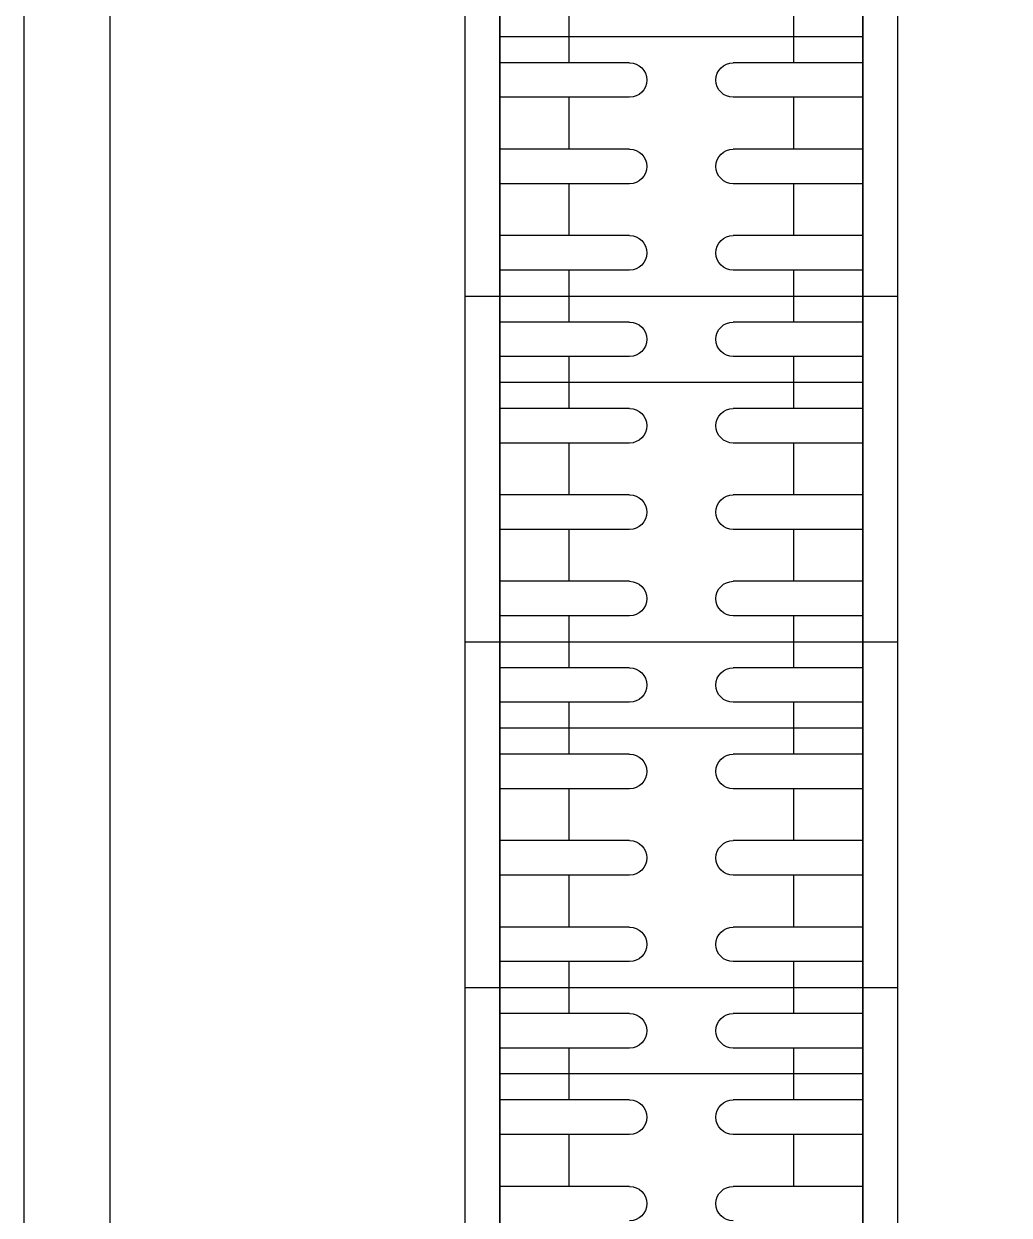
# Model space of a CAD drawing. Header units: inches. Extents: x 21 to 38546, y 13 to 15001.
# Drawn here: x 5766.76 to 5795.26, y 1146.2 to 1180.65 of the extents above; entities that cross this region are included whole.
import ezdxf

# ---------------------------------------------------------------- set-up
doc = ezdxf.new("R2010")
doc.units = ezdxf.units.IN
doc.header["$MEASUREMENT"] = 0
doc.layers.add('RAST-IST-RADYATÖR-DİNAMİK BLOK', color=83, linetype='Continuous')
doc.layers.add('Z_MİM_-KM-WALL', color=8, linetype='Continuous', lineweight=25)
doc.layers.add('Z_MİM_-KM-WALL-PLASTER', color=8, linetype='Continuous', lineweight=25)

# ---------------------------------------------------------------- blocks, each defined once
blk = doc.blocks.new('IS_RADYATOR-PLAN-110')
at = {"layer": 'RAST-IST-RADYATÖR-DİNAMİK BLOK', "color": 7}
for p, q in [((104.25, 11.5), (104.25, 7.75)), ((105.75, 11.5), (105.75, 7.75)), ((106.75, 11.5), (106.75, 7.75)), ((104.25, 9.5), (105, 9.5)), ((105, 9.5), (105.75, 9.5)), ((106.75, 9.5), (107.5, 9.5)), ((104.25, 4.75), (104.25, 1)), ((105.75, 4.75), (105.75, 1)), ((106.75, 4.75), (106.75, 1)), ((104.25, 3), (105, 3)), ((105, 3), (105.75, 3)), ((106.75, 3), (107.5, 3))]:
    blk.add_line(p, q, dxfattribs=at)
at = {"layer": 'RAST-IST-RADYATÖR-DİNAMİK BLOK'}
for points in [[(0, 0), (110, 0), (110, 12.5), (0, 12.5)], [(2.5, 11.5), (107.5, 11.5), (107.5, 1), (2.5, 1)]]:
    blk.add_lwpolyline(points, dxfattribs=at)
at = {"layer": 'RAST-IST-RADYATÖR-DİNAMİK BLOK', "color": 7}
for centre, start, end in [((103.75, 7.75), 180, 0), ((106.25, 7.75), 180, 0), ((103.75, 4.75), 0, 180), ((106.25, 4.75), 0, 180)]:
    blk.add_arc(centre, 0.5, start, end, dxfattribs=at)
blk = doc.blocks.new('IS_RADYATOR-PLAN-120')
at = {"layer": 'RAST-IST-RADYATÖR-DİNAMİK BLOK', "color": 7}
for p, q in [((104.25, 11.5), (104.25, 7.75)), ((105.75, 11.5), (105.75, 7.75)), ((106.75, 11.5), (106.75, 7.75)), ((108.25, 11.5), (108.25, 7.75)), ((109.25, 11.5), (109.25, 7.75)), ((110.75, 11.5), (110.75, 7.75)), ((111.75, 11.5), (111.75, 7.75)), ((113.25, 11.5), (113.25, 7.75)), ((114.25, 11.5), (114.25, 7.75)), ((115.75, 11.5), (115.75, 7.75)), ((116.75, 11.5), (116.75, 7.75)), ((104.25, 9.5), (105, 9.5)), ((105, 9.5), (105.75, 9.5)), ((106.75, 9.5), (107.5, 9.5)), ((107.5, 9.5), (108.25, 9.5)), ((109.25, 9.5), (110, 9.5)), ((110, 9.5), (110.75, 9.5)), ((111.75, 9.5), (112.5, 9.5)), ((112.5, 9.5), (113.25, 9.5)), ((114.25, 9.5), (115, 9.5)), ((115, 9.5), (115.75, 9.5)), ((116.75, 9.5), (117.5, 9.5)), ((104.25, 4.75), (104.25, 1)), ((105.75, 4.75), (105.75, 1)), ((106.75, 4.75), (106.75, 1)), ((108.25, 4.75), (108.25, 1)), ((109.25, 4.75), (109.25, 1)), ((110.75, 4.75), (110.75, 1)), ((111.75, 4.75), (111.75, 1)), ((113.25, 4.75), (113.25, 1)), ((114.25, 4.75), (114.25, 1)), ((115.75, 4.75), (115.75, 1)), ((116.75, 4.75), (116.75, 1)), ((104.25, 3), (105, 3)), ((105, 3), (105.75, 3)), ((106.75, 3), (107.5, 3)), ((107.5, 3), (108.25, 3)), ((109.25, 3), (110, 3)), ((110, 3), (110.75, 3)), ((111.75, 3), (112.5, 3)), ((112.5, 3), (113.25, 3)), ((114.25, 3), (115, 3)), ((115, 3), (115.75, 3)), ((116.75, 3), (117.5, 3))]:
    blk.add_line(p, q, dxfattribs=at)
at = {"layer": 'RAST-IST-RADYATÖR-DİNAMİK BLOK'}
for points in [[(0, 0), (120, 0), (120, 12.5), (0, 12.5)], [(2.5, 11.5), (117.5, 11.5), (117.5, 1), (2.5, 1)]]:
    blk.add_lwpolyline(points, dxfattribs=at)
at = {"layer": 'RAST-IST-RADYATÖR-DİNAMİK BLOK', "color": 7}
for centre, start, end in [((103.75, 7.75), 180, 0), ((106.25, 7.75), 180, 0), ((108.75, 7.75), 180, 0), ((111.25, 7.75), 180, 0), ((113.75, 7.75), 180, 0), ((116.25, 7.75), 180, 0), ((103.75, 4.75), 0, 180), ((106.25, 4.75), 0, 180), ((108.75, 4.75), 0, 180), ((111.25, 4.75), 0, 180), ((113.75, 4.75), 0, 180), ((116.25, 4.75), 0, 180)]:
    blk.add_arc(centre, 0.5, start, end, dxfattribs=at)
blk = doc.blocks.new('IS_RADYATOR-PLAN-130')
at = {"layer": 'RAST-IST-RADYATÖR-DİNAMİK BLOK', "color": 7}
for p, q in [((104.25, 11.5), (104.25, 7.75)), ((105.75, 11.5), (105.75, 7.75)), ((106.75, 11.5), (106.75, 7.75)), ((108.25, 11.5), (108.25, 7.75)), ((109.25, 11.5), (109.25, 7.75)), ((110.75, 11.5), (110.75, 7.75)), ((111.75, 11.5), (111.75, 7.75)), ((113.25, 11.5), (113.25, 7.75)), ((114.25, 11.5), (114.25, 7.75)), ((115.75, 11.5), (115.75, 7.75)), ((116.75, 11.5), (116.75, 7.75)), ((118.25, 11.5), (118.25, 7.75)), ((119.25, 11.5), (119.25, 7.75)), ((120.75, 11.5), (120.75, 7.75)), ((121.75, 11.5), (121.75, 7.75)), ((123.25, 11.5), (123.25, 7.75)), ((124.25, 11.5), (124.25, 7.75)), ((125.75, 11.5), (125.75, 7.75)), ((126.75, 11.5), (126.75, 7.75)), ((104.25, 9.5), (105, 9.5)), ((105, 9.5), (105.75, 9.5)), ((106.75, 9.5), (107.5, 9.5)), ((107.5, 9.5), (108.25, 9.5)), ((109.25, 9.5), (110, 9.5)), ((110, 9.5), (110.75, 9.5)), ((111.75, 9.5), (112.5, 9.5)), ((112.5, 9.5), (113.25, 9.5)), ((114.25, 9.5), (115, 9.5)), ((115, 9.5), (115.75, 9.5)), ((116.75, 9.5), (117.5, 9.5)), ((117.5, 9.5), (118.25, 9.5)), ((119.25, 9.5), (120, 9.5)), ((120, 9.5), (120.75, 9.5)), ((121.75, 9.5), (122.5, 9.5)), ((122.5, 9.5), (123.25, 9.5)), ((124.25, 9.5), (125, 9.5)), ((125, 9.5), (125.75, 9.5)), ((126.75, 9.5), (127.5, 9.5)), ((104.25, 4.75), (104.25, 1)), ((105.75, 4.75), (105.75, 1)), ((106.75, 4.75), (106.75, 1)), ((108.25, 4.75), (108.25, 1)), ((109.25, 4.75), (109.25, 1)), ((110.75, 4.75), (110.75, 1)), ((111.75, 4.75), (111.75, 1)), ((113.25, 4.75), (113.25, 1)), ((114.25, 4.75), (114.25, 1)), ((115.75, 4.75), (115.75, 1)), ((116.75, 4.75), (116.75, 1)), ((118.25, 4.75), (118.25, 1)), ((119.25, 4.75), (119.25, 1)), ((120.75, 4.75), (120.75, 1)), ((121.75, 4.75), (121.75, 1)), ((123.25, 4.75), (123.25, 1)), ((124.25, 4.75), (124.25, 1)), ((125.75, 4.75), (125.75, 1)), ((126.75, 4.75), (126.75, 1)), ((104.25, 3), (105, 3)), ((105, 3), (105.75, 3)), ((106.75, 3), (107.5, 3)), ((107.5, 3), (108.25, 3)), ((109.25, 3), (110, 3)), ((110, 3), (110.75, 3)), ((111.75, 3), (112.5, 3)), ((112.5, 3), (113.25, 3)), ((114.25, 3), (115, 3)), ((115, 3), (115.75, 3)), ((116.75, 3), (117.5, 3)), ((117.5, 3), (118.25, 3)), ((119.25, 3), (120, 3)), ((120, 3), (120.75, 3)), ((121.75, 3), (122.5, 3)), ((122.5, 3), (123.25, 3)), ((124.25, 3), (125, 3)), ((125, 3), (125.75, 3)), ((126.75, 3), (127.5, 3))]:
    blk.add_line(p, q, dxfattribs=at)
at = {"layer": 'RAST-IST-RADYATÖR-DİNAMİK BLOK'}
for points in [[(0, 0), (130, 0), (130, 12.5), (0, 12.5)], [(2.5, 11.5), (127.5, 11.5), (127.5, 1), (2.5, 1)]]:
    blk.add_lwpolyline(points, dxfattribs=at)
at = {"layer": 'RAST-IST-RADYATÖR-DİNAMİK BLOK', "color": 7}
for centre, start, end in [((103.75, 7.75), 180, 0), ((106.25, 7.75), 180, 0), ((108.75, 7.75), 180, 0), ((111.25, 7.75), 180, 0), ((113.75, 7.75), 180, 0), ((116.25, 7.75), 180, 0), ((118.75, 7.75), 180, 0), ((121.25, 7.75), 180, 0), ((123.75, 7.75), 180, 0), ((126.25, 7.75), 180, 0), ((103.75, 4.75), 0, 180), ((106.25, 4.75), 0, 180), ((108.75, 4.75), 0, 180), ((111.25, 4.75), 0, 180), ((113.75, 4.75), 0, 180), ((116.25, 4.75), 0, 180), ((118.75, 4.75), 0, 180), ((121.25, 4.75), 0, 180), ((123.75, 4.75), 0, 180), ((126.25, 4.75), 0, 180)]:
    blk.add_arc(centre, 0.5, start, end, dxfattribs=at)
blk = doc.blocks.new('IS_RADYATOR-PLAN-140')
at = {"layer": 'RAST-IST-RADYATÖR-DİNAMİK BLOK', "color": 7}
for p, q in [((104.25, 11.5), (104.25, 7.75)), ((105.75, 11.5), (105.75, 7.75)), ((106.75, 11.5), (106.75, 7.75)), ((108.25, 11.5), (108.25, 7.75)), ((109.25, 11.5), (109.25, 7.75)), ((110.75, 11.5), (110.75, 7.75)), ((111.75, 11.5), (111.75, 7.75)), ((113.25, 11.5), (113.25, 7.75)), ((114.25, 11.5), (114.25, 7.75)), ((115.75, 11.5), (115.75, 7.75)), ((116.75, 11.5), (116.75, 7.75)), ((118.25, 11.5), (118.25, 7.75)), ((119.25, 11.5), (119.25, 7.75)), ((120.75, 11.5), (120.75, 7.75)), ((121.75, 11.5), (121.75, 7.75)), ((123.25, 11.5), (123.25, 7.75)), ((124.25, 11.5), (124.25, 7.75)), ((125.75, 11.5), (125.75, 7.75)), ((126.75, 11.5), (126.75, 7.75)), ((128.25, 11.5), (128.25, 7.75)), ((129.25, 11.5), (129.25, 7.75)), ((130.75, 11.5), (130.75, 7.75)), ((131.75, 11.5), (131.75, 7.75)), ((133.25, 11.5), (133.25, 7.75)), ((134.25, 11.5), (134.25, 7.75)), ((135.75, 11.5), (135.75, 7.75)), ((136.75, 11.5), (136.75, 7.75)), ((104.25, 9.5), (105, 9.5)), ((105, 9.5), (105.75, 9.5)), ((106.75, 9.5), (107.5, 9.5)), ((107.5, 9.5), (108.25, 9.5)), ((109.25, 9.5), (110, 9.5)), ((110, 9.5), (110.75, 9.5)), ((111.75, 9.5), (112.5, 9.5)), ((112.5, 9.5), (113.25, 9.5)), ((114.25, 9.5), (115, 9.5)), ((115, 9.5), (115.75, 9.5)), ((116.75, 9.5), (117.5, 9.5)), ((117.5, 9.5), (118.25, 9.5)), ((119.25, 9.5), (120, 9.5)), ((120, 9.5), (120.75, 9.5)), ((121.75, 9.5), (122.5, 9.5)), ((122.5, 9.5), (123.25, 9.5)), ((124.25, 9.5), (125, 9.5)), ((125, 9.5), (125.75, 9.5)), ((126.75, 9.5), (127.5, 9.5)), ((127.5, 9.5), (128.25, 9.5)), ((129.25, 9.5), (130, 9.5)), ((130, 9.5), (130.75, 9.5)), ((131.75, 9.5), (132.5, 9.5)), ((132.5, 9.5), (133.25, 9.5)), ((134.25, 9.5), (135, 9.5)), ((135, 9.5), (135.75, 9.5)), ((136.75, 9.5), (137.5, 9.5)), ((104.25, 4.75), (104.25, 1)), ((105.75, 4.75), (105.75, 1)), ((106.75, 4.75), (106.75, 1)), ((108.25, 4.75), (108.25, 1)), ((109.25, 4.75), (109.25, 1)), ((110.75, 4.75), (110.75, 1)), ((111.75, 4.75), (111.75, 1)), ((113.25, 4.75), (113.25, 1)), ((114.25, 4.75), (114.25, 1)), ((115.75, 4.75), (115.75, 1)), ((116.75, 4.75), (116.75, 1)), ((118.25, 4.75), (118.25, 1)), ((119.25, 4.75), (119.25, 1)), ((120.75, 4.75), (120.75, 1)), ((121.75, 4.75), (121.75, 1)), ((123.25, 4.75), (123.25, 1)), ((124.25, 4.75), (124.25, 1)), ((125.75, 4.75), (125.75, 1)), ((126.75, 4.75), (126.75, 1)), ((128.25, 4.75), (128.25, 1)), ((129.25, 4.75), (129.25, 1)), ((130.75, 4.75), (130.75, 1)), ((131.75, 4.75), (131.75, 1)), ((133.25, 4.75), (133.25, 1)), ((134.25, 4.75), (134.25, 1)), ((135.75, 4.75), (135.75, 1)), ((136.75, 4.75), (136.75, 1)), ((104.25, 3), (105, 3)), ((105, 3), (105.75, 3)), ((106.75, 3), (107.5, 3)), ((107.5, 3), (108.25, 3)), ((109.25, 3), (110, 3)), ((110, 3), (110.75, 3)), ((111.75, 3), (112.5, 3)), ((112.5, 3), (113.25, 3)), ((114.25, 3), (115, 3)), ((115, 3), (115.75, 3)), ((116.75, 3), (117.5, 3)), ((117.5, 3), (118.25, 3)), ((119.25, 3), (120, 3)), ((120, 3), (120.75, 3)), ((121.75, 3), (122.5, 3)), ((122.5, 3), (123.25, 3)), ((124.25, 3), (125, 3)), ((125, 3), (125.75, 3)), ((126.75, 3), (127.5, 3)), ((127.5, 3), (128.25, 3)), ((129.25, 3), (130, 3)), ((130, 3), (130.75, 3)), ((131.75, 3), (132.5, 3)), ((132.5, 3), (133.25, 3)), ((134.25, 3), (135, 3)), ((135, 3), (135.75, 3)), ((136.75, 3), (137.5, 3))]:
    blk.add_line(p, q, dxfattribs=at)
at = {"layer": 'RAST-IST-RADYATÖR-DİNAMİK BLOK'}
for points in [[(0, 0), (140, 0), (140, 12.5), (0, 12.5)], [(2.5, 11.5), (137.5, 11.5), (137.5, 1), (2.5, 1)]]:
    blk.add_lwpolyline(points, dxfattribs=at)
at = {"layer": 'RAST-IST-RADYATÖR-DİNAMİK BLOK', "color": 7}
for centre, start, end in [((103.75, 7.75), 180, 0), ((106.25, 7.75), 180, 0), ((108.75, 7.75), 180, 0), ((111.25, 7.75), 180, 0), ((113.75, 7.75), 180, 0), ((116.25, 7.75), 180, 0), ((118.75, 7.75), 180, 0), ((121.25, 7.75), 180, 0), ((123.75, 7.75), 180, 0), ((126.25, 7.75), 180, 0), ((128.75, 7.75), 180, 0), ((131.25, 7.75), 180, 0), ((133.75, 7.75), 180, 0), ((136.25, 7.75), 180, 0), ((103.75, 4.75), 0, 180), ((106.25, 4.75), 0, 180), ((108.75, 4.75), 0, 180), ((111.25, 4.75), 0, 180), ((113.75, 4.75), 0, 180), ((116.25, 4.75), 0, 180), ((118.75, 4.75), 0, 180), ((121.25, 4.75), 0, 180), ((123.75, 4.75), 0, 180), ((126.25, 4.75), 0, 180), ((128.75, 4.75), 0, 180), ((131.25, 4.75), 0, 180), ((133.75, 4.75), 0, 180), ((136.25, 4.75), 0, 180)]:
    blk.add_arc(centre, 0.5, start, end, dxfattribs=at)
blk = doc.blocks.new('IS_RADYATOR-PLAN-150')
at = {"layer": 'RAST-IST-RADYATÖR-DİNAMİK BLOK', "color": 7}
for p, q in [((104.25, 11.5), (104.25, 7.75)), ((105.75, 11.5), (105.75, 7.75)), ((106.75, 11.5), (106.75, 7.75)), ((108.25, 11.5), (108.25, 7.75)), ((109.25, 11.5), (109.25, 7.75)), ((110.75, 11.5), (110.75, 7.75)), ((111.75, 11.5), (111.75, 7.75)), ((113.25, 11.5), (113.25, 7.75)), ((114.25, 11.5), (114.25, 7.75)), ((115.75, 11.5), (115.75, 7.75)), ((116.75, 11.5), (116.75, 7.75)), ((118.25, 11.5), (118.25, 7.75)), ((119.25, 11.5), (119.25, 7.75)), ((120.75, 11.5), (120.75, 7.75)), ((121.75, 11.5), (121.75, 7.75)), ((123.25, 11.5), (123.25, 7.75)), ((124.25, 11.5), (124.25, 7.75)), ((125.75, 11.5), (125.75, 7.75)), ((126.75, 11.5), (126.75, 7.75)), ((128.25, 11.5), (128.25, 7.75)), ((129.25, 11.5), (129.25, 7.75)), ((130.75, 11.5), (130.75, 7.75)), ((131.75, 11.5), (131.75, 7.75)), ((133.25, 11.5), (133.25, 7.75)), ((134.25, 11.5), (134.25, 7.75)), ((135.75, 11.5), (135.75, 7.75)), ((136.75, 11.5), (136.75, 7.75)), ((104.25, 9.5), (105, 9.5)), ((105, 9.5), (105.75, 9.5)), ((106.75, 9.5), (107.5, 9.5)), ((107.5, 9.5), (108.25, 9.5)), ((109.25, 9.5), (110, 9.5)), ((110, 9.5), (110.75, 9.5)), ((111.75, 9.5), (112.5, 9.5)), ((112.5, 9.5), (113.25, 9.5)), ((114.25, 9.5), (115, 9.5)), ((115, 9.5), (115.75, 9.5)), ((116.75, 9.5), (117.5, 9.5)), ((117.5, 9.5), (118.25, 9.5)), ((119.25, 9.5), (120, 9.5)), ((120, 9.5), (120.75, 9.5)), ((121.75, 9.5), (122.5, 9.5)), ((122.5, 9.5), (123.25, 9.5)), ((124.25, 9.5), (125, 9.5)), ((125, 9.5), (125.75, 9.5)), ((126.75, 9.5), (127.5, 9.5)), ((127.5, 9.5), (128.25, 9.5)), ((129.25, 9.5), (130, 9.5)), ((130, 9.5), (130.75, 9.5)), ((131.75, 9.5), (132.5, 9.5)), ((132.5, 9.5), (133.25, 9.5)), ((134.25, 9.5), (135, 9.5)), ((135, 9.5), (135.75, 9.5)), ((136.75, 9.5), (137.5, 9.5)), ((137.5, 9.5), (138.25, 9.5)), ((104.25, 4.75), (104.25, 1)), ((105.75, 4.75), (105.75, 1)), ((106.75, 4.75), (106.75, 1)), ((108.25, 4.75), (108.25, 1)), ((109.25, 4.75), (109.25, 1)), ((110.75, 4.75), (110.75, 1)), ((111.75, 4.75), (111.75, 1)), ((113.25, 4.75), (113.25, 1)), ((114.25, 4.75), (114.25, 1)), ((115.75, 4.75), (115.75, 1)), ((116.75, 4.75), (116.75, 1)), ((118.25, 4.75), (118.25, 1)), ((119.25, 4.75), (119.25, 1)), ((120.75, 4.75), (120.75, 1)), ((121.75, 4.75), (121.75, 1)), ((123.25, 4.75), (123.25, 1)), ((124.25, 4.75), (124.25, 1)), ((125.75, 4.75), (125.75, 1)), ((126.75, 4.75), (126.75, 1)), ((128.25, 4.75), (128.25, 1)), ((129.25, 4.75), (129.25, 1)), ((130.75, 4.75), (130.75, 1)), ((131.75, 4.75), (131.75, 1)), ((133.25, 4.75), (133.25, 1)), ((134.25, 4.75), (134.25, 1)), ((135.75, 4.75), (135.75, 1)), ((136.75, 4.75), (136.75, 1)), ((104.25, 3), (105, 3)), ((105, 3), (105.75, 3)), ((106.75, 3), (107.5, 3)), ((107.5, 3), (108.25, 3)), ((109.25, 3), (110, 3)), ((110, 3), (110.75, 3)), ((111.75, 3), (112.5, 3)), ((112.5, 3), (113.25, 3)), ((114.25, 3), (115, 3)), ((115, 3), (115.75, 3)), ((116.75, 3), (117.5, 3)), ((117.5, 3), (118.25, 3)), ((119.25, 3), (120, 3)), ((120, 3), (120.75, 3)), ((121.75, 3), (122.5, 3)), ((122.5, 3), (123.25, 3)), ((124.25, 3), (125, 3)), ((125, 3), (125.75, 3)), ((126.75, 3), (127.5, 3)), ((127.5, 3), (128.25, 3)), ((129.25, 3), (130, 3)), ((130, 3), (130.75, 3)), ((131.75, 3), (132.5, 3)), ((132.5, 3), (133.25, 3)), ((134.25, 3), (135, 3)), ((135, 3), (135.75, 3)), ((136.75, 3), (137.5, 3)), ((137.5, 3), (138.25, 3))]:
    blk.add_line(p, q, dxfattribs=at)
at = {"layer": 'RAST-IST-RADYATÖR-DİNAMİK BLOK'}
for points in [[(-5, 0), (145, 0), (145, 12.5), (-5, 12.5)], [(-2.5, 11.5), (142.5, 11.5), (142.5, 1), (-2.5, 1)]]:
    blk.add_lwpolyline(points, dxfattribs=at)
at = {"layer": 'RAST-IST-RADYATÖR-DİNAMİK BLOK', "color": 7}
for centre, start, end in [((103.75, 7.75), 180, 0), ((106.25, 7.75), 180, 0), ((108.75, 7.75), 180, 0), ((111.25, 7.75), 180, 0), ((113.75, 7.75), 180, 0), ((116.25, 7.75), 180, 0), ((118.75, 7.75), 180, 0), ((121.25, 7.75), 180, 0), ((123.75, 7.75), 180, 0), ((126.25, 7.75), 180, 0), ((128.75, 7.75), 180, 0), ((131.25, 7.75), 180, 0), ((133.75, 7.75), 180, 0), ((136.25, 7.75), 180, 0), ((103.75, 4.75), 0, 180), ((106.25, 4.75), 0, 180), ((108.75, 4.75), 0, 180), ((111.25, 4.75), 0, 180), ((113.75, 4.75), 0, 180), ((116.25, 4.75), 0, 180), ((118.75, 4.75), 0, 180), ((121.25, 4.75), 0, 180), ((123.75, 4.75), 0, 180), ((126.25, 4.75), 0, 180), ((128.75, 4.75), 0, 180), ((131.25, 4.75), 0, 180), ((133.75, 4.75), 0, 180), ((136.25, 4.75), 0, 180)]:
    blk.add_arc(centre, 0.5, start, end, dxfattribs=at)
blk = doc.blocks.new('IS_RADYATOR-PLAN-160')
at = {"layer": 'RAST-IST-RADYATÖR-DİNAMİK BLOK', "color": 7}
for p, q in [((104.25, 11.5), (104.25, 7.75)), ((105.75, 11.5), (105.75, 7.75)), ((106.75, 11.5), (106.75, 7.75)), ((108.25, 11.5), (108.25, 7.75)), ((109.25, 11.5), (109.25, 7.75)), ((110.75, 11.5), (110.75, 7.75)), ((111.75, 11.5), (111.75, 7.75)), ((113.25, 11.5), (113.25, 7.75)), ((114.25, 11.5), (114.25, 7.75)), ((115.75, 11.5), (115.75, 7.75)), ((116.75, 11.5), (116.75, 7.75)), ((118.25, 11.5), (118.25, 7.75)), ((119.25, 11.5), (119.25, 7.75)), ((120.75, 11.5), (120.75, 7.75)), ((121.75, 11.5), (121.75, 7.75)), ((123.25, 11.5), (123.25, 7.75)), ((124.25, 11.5), (124.25, 7.75)), ((125.75, 11.5), (125.75, 7.75)), ((126.75, 11.5), (126.75, 7.75)), ((128.25, 11.5), (128.25, 7.75)), ((129.25, 11.5), (129.25, 7.75)), ((130.75, 11.5), (130.75, 7.75)), ((131.75, 11.5), (131.75, 7.75)), ((133.25, 11.5), (133.25, 7.75)), ((134.25, 11.5), (134.25, 7.75)), ((135.75, 11.5), (135.75, 7.75)), ((136.75, 11.5), (136.75, 7.75)), ((104.25, 9.5), (105, 9.5)), ((105, 9.5), (105.75, 9.5)), ((106.75, 9.5), (107.5, 9.5)), ((107.5, 9.5), (108.25, 9.5)), ((109.25, 9.5), (110, 9.5)), ((110, 9.5), (110.75, 9.5)), ((111.75, 9.5), (112.5, 9.5)), ((112.5, 9.5), (113.25, 9.5)), ((114.25, 9.5), (115, 9.5)), ((115, 9.5), (115.75, 9.5)), ((116.75, 9.5), (117.5, 9.5)), ((117.5, 9.5), (118.25, 9.5)), ((119.25, 9.5), (120, 9.5)), ((120, 9.5), (120.75, 9.5)), ((121.75, 9.5), (122.5, 9.5)), ((122.5, 9.5), (123.25, 9.5)), ((124.25, 9.5), (125, 9.5)), ((125, 9.5), (125.75, 9.5)), ((126.75, 9.5), (127.5, 9.5)), ((127.5, 9.5), (128.25, 9.5)), ((129.25, 9.5), (130, 9.5)), ((130, 9.5), (130.75, 9.5)), ((131.75, 9.5), (132.5, 9.5)), ((132.5, 9.5), (133.25, 9.5)), ((134.25, 9.5), (135, 9.5)), ((135, 9.5), (135.75, 9.5)), ((136.75, 9.5), (137.5, 9.5)), ((137.5, 9.5), (138.25, 9.5)), ((104.25, 4.75), (104.25, 1)), ((105.75, 4.75), (105.75, 1)), ((106.75, 4.75), (106.75, 1)), ((108.25, 4.75), (108.25, 1)), ((109.25, 4.75), (109.25, 1)), ((110.75, 4.75), (110.75, 1)), ((111.75, 4.75), (111.75, 1)), ((113.25, 4.75), (113.25, 1)), ((114.25, 4.75), (114.25, 1)), ((115.75, 4.75), (115.75, 1)), ((116.75, 4.75), (116.75, 1)), ((118.25, 4.75), (118.25, 1)), ((119.25, 4.75), (119.25, 1)), ((120.75, 4.75), (120.75, 1)), ((121.75, 4.75), (121.75, 1)), ((123.25, 4.75), (123.25, 1)), ((124.25, 4.75), (124.25, 1)), ((125.75, 4.75), (125.75, 1)), ((126.75, 4.75), (126.75, 1)), ((128.25, 4.75), (128.25, 1)), ((129.25, 4.75), (129.25, 1)), ((130.75, 4.75), (130.75, 1)), ((131.75, 4.75), (131.75, 1)), ((133.25, 4.75), (133.25, 1)), ((134.25, 4.75), (134.25, 1)), ((135.75, 4.75), (135.75, 1)), ((136.75, 4.75), (136.75, 1)), ((104.25, 3), (105, 3)), ((105, 3), (105.75, 3)), ((106.75, 3), (107.5, 3)), ((107.5, 3), (108.25, 3)), ((109.25, 3), (110, 3)), ((110, 3), (110.75, 3)), ((111.75, 3), (112.5, 3)), ((112.5, 3), (113.25, 3)), ((114.25, 3), (115, 3)), ((115, 3), (115.75, 3)), ((116.75, 3), (117.5, 3)), ((117.5, 3), (118.25, 3)), ((119.25, 3), (120, 3)), ((120, 3), (120.75, 3)), ((121.75, 3), (122.5, 3)), ((122.5, 3), (123.25, 3)), ((124.25, 3), (125, 3)), ((125, 3), (125.75, 3)), ((126.75, 3), (127.5, 3)), ((127.5, 3), (128.25, 3)), ((129.25, 3), (130, 3)), ((130, 3), (130.75, 3)), ((131.75, 3), (132.5, 3)), ((132.5, 3), (133.25, 3)), ((134.25, 3), (135, 3)), ((135, 3), (135.75, 3)), ((136.75, 3), (137.5, 3)), ((137.5, 3), (138.25, 3))]:
    blk.add_line(p, q, dxfattribs=at)
at = {"layer": 'RAST-IST-RADYATÖR-DİNAMİK BLOK'}
for points in [[(-5, 0), (155, 0), (155, 12.5), (-5, 12.5)], [(-2.5, 11.5), (152.5, 11.5), (152.5, 1), (-2.5, 1)]]:
    blk.add_lwpolyline(points, dxfattribs=at)
at = {"layer": 'RAST-IST-RADYATÖR-DİNAMİK BLOK', "color": 7}
for centre, start, end in [((103.75, 7.75), 180, 0), ((106.25, 7.75), 180, 0), ((108.75, 7.75), 180, 0), ((111.25, 7.75), 180, 0), ((113.75, 7.75), 180, 0), ((116.25, 7.75), 180, 0), ((118.75, 7.75), 180, 0), ((121.25, 7.75), 180, 0), ((123.75, 7.75), 180, 0), ((126.25, 7.75), 180, 0), ((128.75, 7.75), 180, 0), ((131.25, 7.75), 180, 0), ((133.75, 7.75), 180, 0), ((136.25, 7.75), 180, 0), ((103.75, 4.75), 0, 180), ((106.25, 4.75), 0, 180), ((108.75, 4.75), 0, 180), ((111.25, 4.75), 0, 180), ((113.75, 4.75), 0, 180), ((116.25, 4.75), 0, 180), ((118.75, 4.75), 0, 180), ((121.25, 4.75), 0, 180), ((123.75, 4.75), 0, 180), ((126.25, 4.75), 0, 180), ((128.75, 4.75), 0, 180), ((131.25, 4.75), 0, 180), ((133.75, 4.75), 0, 180), ((136.25, 4.75), 0, 180)]:
    blk.add_arc(centre, 0.5, start, end, dxfattribs=at)
blk = doc.blocks.new('IS_RADYATOR-PLAN-170')
at = {"layer": 'RAST-IST-RADYATÖR-DİNAMİK BLOK', "color": 7}
for p, q in [((104.25, 11.5), (104.25, 7.75)), ((105.75, 11.5), (105.75, 7.75)), ((106.75, 11.5), (106.75, 7.75)), ((108.25, 11.5), (108.25, 7.75)), ((109.25, 11.5), (109.25, 7.75)), ((110.75, 11.5), (110.75, 7.75)), ((111.75, 11.5), (111.75, 7.75)), ((113.25, 11.5), (113.25, 7.75)), ((114.25, 11.5), (114.25, 7.75)), ((115.75, 11.5), (115.75, 7.75)), ((116.75, 11.5), (116.75, 7.75)), ((118.25, 11.5), (118.25, 7.75)), ((119.25, 11.5), (119.25, 7.75)), ((120.75, 11.5), (120.75, 7.75)), ((121.75, 11.5), (121.75, 7.75)), ((123.25, 11.5), (123.25, 7.75)), ((124.25, 11.5), (124.25, 7.75)), ((125.75, 11.5), (125.75, 7.75)), ((126.75, 11.5), (126.75, 7.75)), ((128.25, 11.5), (128.25, 7.75)), ((129.25, 11.5), (129.25, 7.75)), ((130.75, 11.5), (130.75, 7.75)), ((131.75, 11.5), (131.75, 7.75)), ((133.25, 11.5), (133.25, 7.75)), ((134.25, 11.5), (134.25, 7.75)), ((135.75, 11.5), (135.75, 7.75)), ((136.75, 11.5), (136.75, 7.75)), ((104.25, 9.5), (105, 9.5)), ((105, 9.5), (105.75, 9.5)), ((106.75, 9.5), (107.5, 9.5)), ((107.5, 9.5), (108.25, 9.5)), ((109.25, 9.5), (110, 9.5)), ((110, 9.5), (110.75, 9.5)), ((111.75, 9.5), (112.5, 9.5)), ((112.5, 9.5), (113.25, 9.5)), ((114.25, 9.5), (115, 9.5)), ((115, 9.5), (115.75, 9.5)), ((116.75, 9.5), (117.5, 9.5)), ((117.5, 9.5), (118.25, 9.5)), ((119.25, 9.5), (120, 9.5)), ((120, 9.5), (120.75, 9.5)), ((121.75, 9.5), (122.5, 9.5)), ((122.5, 9.5), (123.25, 9.5)), ((124.25, 9.5), (125, 9.5)), ((125, 9.5), (125.75, 9.5)), ((126.75, 9.5), (127.5, 9.5)), ((127.5, 9.5), (128.25, 9.5)), ((129.25, 9.5), (130, 9.5)), ((130, 9.5), (130.75, 9.5)), ((131.75, 9.5), (132.5, 9.5)), ((132.5, 9.5), (133.25, 9.5)), ((134.25, 9.5), (135, 9.5)), ((135, 9.5), (135.75, 9.5)), ((136.75, 9.5), (137.5, 9.5)), ((137.5, 9.5), (138.25, 9.5)), ((104.25, 4.75), (104.25, 1)), ((105.75, 4.75), (105.75, 1)), ((106.75, 4.75), (106.75, 1)), ((108.25, 4.75), (108.25, 1)), ((109.25, 4.75), (109.25, 1)), ((110.75, 4.75), (110.75, 1)), ((111.75, 4.75), (111.75, 1)), ((113.25, 4.75), (113.25, 1)), ((114.25, 4.75), (114.25, 1)), ((115.75, 4.75), (115.75, 1)), ((116.75, 4.75), (116.75, 1)), ((118.25, 4.75), (118.25, 1)), ((119.25, 4.75), (119.25, 1)), ((120.75, 4.75), (120.75, 1)), ((121.75, 4.75), (121.75, 1)), ((123.25, 4.75), (123.25, 1)), ((124.25, 4.75), (124.25, 1)), ((125.75, 4.75), (125.75, 1)), ((126.75, 4.75), (126.75, 1)), ((128.25, 4.75), (128.25, 1)), ((129.25, 4.75), (129.25, 1)), ((130.75, 4.75), (130.75, 1)), ((131.75, 4.75), (131.75, 1)), ((133.25, 4.75), (133.25, 1)), ((134.25, 4.75), (134.25, 1)), ((135.75, 4.75), (135.75, 1)), ((136.75, 4.75), (136.75, 1)), ((104.25, 3), (105, 3)), ((105, 3), (105.75, 3)), ((106.75, 3), (107.5, 3)), ((107.5, 3), (108.25, 3)), ((109.25, 3), (110, 3)), ((110, 3), (110.75, 3)), ((111.75, 3), (112.5, 3)), ((112.5, 3), (113.25, 3)), ((114.25, 3), (115, 3)), ((115, 3), (115.75, 3)), ((116.75, 3), (117.5, 3)), ((117.5, 3), (118.25, 3)), ((119.25, 3), (120, 3)), ((120, 3), (120.75, 3)), ((121.75, 3), (122.5, 3)), ((122.5, 3), (123.25, 3)), ((124.25, 3), (125, 3)), ((125, 3), (125.75, 3)), ((126.75, 3), (127.5, 3)), ((127.5, 3), (128.25, 3)), ((129.25, 3), (130, 3)), ((130, 3), (130.75, 3)), ((131.75, 3), (132.5, 3)), ((132.5, 3), (133.25, 3)), ((134.25, 3), (135, 3)), ((135, 3), (135.75, 3)), ((136.75, 3), (137.5, 3)), ((137.5, 3), (138.25, 3))]:
    blk.add_line(p, q, dxfattribs=at)
at = {"layer": 'RAST-IST-RADYATÖR-DİNAMİK BLOK'}
for points in [[(-5, 0), (165, 0), (165, 12.5), (-5, 12.5)], [(-2.5, 11.5), (162.5, 11.5), (162.5, 1), (-2.5, 1)]]:
    blk.add_lwpolyline(points, dxfattribs=at)
at = {"layer": 'RAST-IST-RADYATÖR-DİNAMİK BLOK', "color": 7}
for centre, start, end in [((103.75, 7.75), 180, 0), ((106.25, 7.75), 180, 0), ((108.75, 7.75), 180, 0), ((111.25, 7.75), 180, 0), ((113.75, 7.75), 180, 0), ((116.25, 7.75), 180, 0), ((118.75, 7.75), 180, 0), ((121.25, 7.75), 180, 0), ((123.75, 7.75), 180, 0), ((126.25, 7.75), 180, 0), ((128.75, 7.75), 180, 0), ((131.25, 7.75), 180, 0), ((133.75, 7.75), 180, 0), ((136.25, 7.75), 180, 0), ((103.75, 4.75), 0, 180), ((106.25, 4.75), 0, 180), ((108.75, 4.75), 0, 180), ((111.25, 4.75), 0, 180), ((113.75, 4.75), 0, 180), ((116.25, 4.75), 0, 180), ((118.75, 4.75), 0, 180), ((121.25, 4.75), 0, 180), ((123.75, 4.75), 0, 180), ((126.25, 4.75), 0, 180), ((128.75, 4.75), 0, 180), ((131.25, 4.75), 0, 180), ((133.75, 4.75), 0, 180), ((136.25, 4.75), 0, 180)]:
    blk.add_arc(centre, 0.5, start, end, dxfattribs=at)
blk = doc.blocks.new('IS_RADYATOR-PLAN-180')
at = {"layer": 'RAST-IST-RADYATÖR-DİNAMİK BLOK', "color": 7}
for p, q in [((104.25, 11.5), (104.25, 7.75)), ((105.75, 11.5), (105.75, 7.75)), ((106.75, 11.5), (106.75, 7.75)), ((108.25, 11.5), (108.25, 7.75)), ((109.25, 11.5), (109.25, 7.75)), ((110.75, 11.5), (110.75, 7.75)), ((111.75, 11.5), (111.75, 7.75)), ((113.25, 11.5), (113.25, 7.75)), ((114.25, 11.5), (114.25, 7.75)), ((115.75, 11.5), (115.75, 7.75)), ((116.75, 11.5), (116.75, 7.75)), ((118.25, 11.5), (118.25, 7.75)), ((119.25, 11.5), (119.25, 7.75)), ((120.75, 11.5), (120.75, 7.75)), ((121.75, 11.5), (121.75, 7.75)), ((123.25, 11.5), (123.25, 7.75)), ((124.25, 11.5), (124.25, 7.75)), ((125.75, 11.5), (125.75, 7.75)), ((126.75, 11.5), (126.75, 7.75)), ((128.25, 11.5), (128.25, 7.75)), ((129.25, 11.5), (129.25, 7.75)), ((130.75, 11.5), (130.75, 7.75)), ((131.75, 11.5), (131.75, 7.75)), ((133.25, 11.5), (133.25, 7.75)), ((134.25, 11.5), (134.25, 7.75)), ((135.75, 11.5), (135.75, 7.75)), ((136.75, 11.5), (136.75, 7.75)), ((104.25, 9.5), (105, 9.5)), ((105, 9.5), (105.75, 9.5)), ((106.75, 9.5), (107.5, 9.5)), ((107.5, 9.5), (108.25, 9.5)), ((109.25, 9.5), (110, 9.5)), ((110, 9.5), (110.75, 9.5)), ((111.75, 9.5), (112.5, 9.5)), ((112.5, 9.5), (113.25, 9.5)), ((114.25, 9.5), (115, 9.5)), ((115, 9.5), (115.75, 9.5)), ((116.75, 9.5), (117.5, 9.5)), ((117.5, 9.5), (118.25, 9.5)), ((119.25, 9.5), (120, 9.5)), ((120, 9.5), (120.75, 9.5)), ((121.75, 9.5), (122.5, 9.5)), ((122.5, 9.5), (123.25, 9.5)), ((124.25, 9.5), (125, 9.5)), ((125, 9.5), (125.75, 9.5)), ((126.75, 9.5), (127.5, 9.5)), ((127.5, 9.5), (128.25, 9.5)), ((129.25, 9.5), (130, 9.5)), ((130, 9.5), (130.75, 9.5)), ((131.75, 9.5), (132.5, 9.5)), ((132.5, 9.5), (133.25, 9.5)), ((134.25, 9.5), (135, 9.5)), ((135, 9.5), (135.75, 9.5)), ((136.75, 9.5), (137.5, 9.5)), ((137.5, 9.5), (138.25, 9.5)), ((104.25, 4.75), (104.25, 1)), ((105.75, 4.75), (105.75, 1)), ((106.75, 4.75), (106.75, 1)), ((108.25, 4.75), (108.25, 1)), ((109.25, 4.75), (109.25, 1)), ((110.75, 4.75), (110.75, 1)), ((111.75, 4.75), (111.75, 1)), ((113.25, 4.75), (113.25, 1)), ((114.25, 4.75), (114.25, 1)), ((115.75, 4.75), (115.75, 1)), ((116.75, 4.75), (116.75, 1)), ((118.25, 4.75), (118.25, 1)), ((119.25, 4.75), (119.25, 1)), ((120.75, 4.75), (120.75, 1)), ((121.75, 4.75), (121.75, 1)), ((123.25, 4.75), (123.25, 1)), ((124.25, 4.75), (124.25, 1)), ((125.75, 4.75), (125.75, 1)), ((126.75, 4.75), (126.75, 1)), ((128.25, 4.75), (128.25, 1)), ((129.25, 4.75), (129.25, 1)), ((130.75, 4.75), (130.75, 1)), ((131.75, 4.75), (131.75, 1)), ((133.25, 4.75), (133.25, 1)), ((134.25, 4.75), (134.25, 1)), ((135.75, 4.75), (135.75, 1)), ((136.75, 4.75), (136.75, 1)), ((104.25, 3), (105, 3)), ((105, 3), (105.75, 3)), ((106.75, 3), (107.5, 3)), ((107.5, 3), (108.25, 3)), ((109.25, 3), (110, 3)), ((110, 3), (110.75, 3)), ((111.75, 3), (112.5, 3)), ((112.5, 3), (113.25, 3)), ((114.25, 3), (115, 3)), ((115, 3), (115.75, 3)), ((116.75, 3), (117.5, 3)), ((117.5, 3), (118.25, 3)), ((119.25, 3), (120, 3)), ((120, 3), (120.75, 3)), ((121.75, 3), (122.5, 3)), ((122.5, 3), (123.25, 3)), ((124.25, 3), (125, 3)), ((125, 3), (125.75, 3)), ((126.75, 3), (127.5, 3)), ((127.5, 3), (128.25, 3)), ((129.25, 3), (130, 3)), ((130, 3), (130.75, 3)), ((131.75, 3), (132.5, 3)), ((132.5, 3), (133.25, 3)), ((134.25, 3), (135, 3)), ((135, 3), (135.75, 3)), ((136.75, 3), (137.5, 3)), ((137.5, 3), (138.25, 3))]:
    blk.add_line(p, q, dxfattribs=at)
at = {"layer": 'RAST-IST-RADYATÖR-DİNAMİK BLOK'}
for points in [[(-5, 0), (175, 0), (175, 12.5), (-5, 12.5)], [(-2.5, 11.5), (172.5, 11.5), (172.5, 1), (-2.5, 1)]]:
    blk.add_lwpolyline(points, dxfattribs=at)
at = {"layer": 'RAST-IST-RADYATÖR-DİNAMİK BLOK', "color": 7}
for centre, start, end in [((103.75, 7.75), 180, 0), ((106.25, 7.75), 180, 0), ((108.75, 7.75), 180, 0), ((111.25, 7.75), 180, 0), ((113.75, 7.75), 180, 0), ((116.25, 7.75), 180, 0), ((118.75, 7.75), 180, 0), ((121.25, 7.75), 180, 0), ((123.75, 7.75), 180, 0), ((126.25, 7.75), 180, 0), ((128.75, 7.75), 180, 0), ((131.25, 7.75), 180, 0), ((133.75, 7.75), 180, 0), ((136.25, 7.75), 180, 0), ((103.75, 4.75), 0, 180), ((106.25, 4.75), 0, 180), ((108.75, 4.75), 0, 180), ((111.25, 4.75), 0, 180), ((113.75, 4.75), 0, 180), ((116.25, 4.75), 0, 180), ((118.75, 4.75), 0, 180), ((121.25, 4.75), 0, 180), ((123.75, 4.75), 0, 180), ((126.25, 4.75), 0, 180), ((128.75, 4.75), 0, 180), ((131.25, 4.75), 0, 180), ((133.75, 4.75), 0, 180), ((136.25, 4.75), 0, 180)]:
    blk.add_arc(centre, 0.5, start, end, dxfattribs=at)
blk = doc.blocks.new('IS_RADYATOR-PLAN-190')
at = {"layer": 'RAST-IST-RADYATÖR-DİNAMİK BLOK', "color": 7}
for p, q in [((104.25, 11.5), (104.25, 7.75)), ((105.75, 11.5), (105.75, 7.75)), ((106.75, 11.5), (106.75, 7.75)), ((108.25, 11.5), (108.25, 7.75)), ((109.25, 11.5), (109.25, 7.75)), ((110.75, 11.5), (110.75, 7.75)), ((111.75, 11.5), (111.75, 7.75)), ((113.25, 11.5), (113.25, 7.75)), ((114.25, 11.5), (114.25, 7.75)), ((115.75, 11.5), (115.75, 7.75)), ((116.75, 11.5), (116.75, 7.75)), ((118.25, 11.5), (118.25, 7.75)), ((119.25, 11.5), (119.25, 7.75)), ((120.75, 11.5), (120.75, 7.75)), ((121.75, 11.5), (121.75, 7.75)), ((123.25, 11.5), (123.25, 7.75)), ((124.25, 11.5), (124.25, 7.75)), ((125.75, 11.5), (125.75, 7.75)), ((126.75, 11.5), (126.75, 7.75)), ((128.25, 11.5), (128.25, 7.75)), ((129.25, 11.5), (129.25, 7.75)), ((130.75, 11.5), (130.75, 7.75)), ((131.75, 11.5), (131.75, 7.75)), ((133.25, 11.5), (133.25, 7.75)), ((134.25, 11.5), (134.25, 7.75)), ((135.75, 11.5), (135.75, 7.75)), ((136.75, 11.5), (136.75, 7.75)), ((104.25, 9.5), (105, 9.5)), ((105, 9.5), (105.75, 9.5)), ((106.75, 9.5), (107.5, 9.5)), ((107.5, 9.5), (108.25, 9.5)), ((109.25, 9.5), (110, 9.5)), ((110, 9.5), (110.75, 9.5)), ((111.75, 9.5), (112.5, 9.5)), ((112.5, 9.5), (113.25, 9.5)), ((114.25, 9.5), (115, 9.5)), ((115, 9.5), (115.75, 9.5)), ((116.75, 9.5), (117.5, 9.5)), ((117.5, 9.5), (118.25, 9.5)), ((119.25, 9.5), (120, 9.5)), ((120, 9.5), (120.75, 9.5)), ((121.75, 9.5), (122.5, 9.5)), ((122.5, 9.5), (123.25, 9.5)), ((124.25, 9.5), (125, 9.5)), ((125, 9.5), (125.75, 9.5)), ((126.75, 9.5), (127.5, 9.5)), ((127.5, 9.5), (128.25, 9.5)), ((129.25, 9.5), (130, 9.5)), ((130, 9.5), (130.75, 9.5)), ((131.75, 9.5), (132.5, 9.5)), ((132.5, 9.5), (133.25, 9.5)), ((134.25, 9.5), (135, 9.5)), ((135, 9.5), (135.75, 9.5)), ((136.75, 9.5), (137.5, 9.5)), ((137.5, 9.5), (138.25, 9.5)), ((104.25, 4.75), (104.25, 1)), ((105.75, 4.75), (105.75, 1)), ((106.75, 4.75), (106.75, 1)), ((108.25, 4.75), (108.25, 1)), ((109.25, 4.75), (109.25, 1)), ((110.75, 4.75), (110.75, 1)), ((111.75, 4.75), (111.75, 1)), ((113.25, 4.75), (113.25, 1)), ((114.25, 4.75), (114.25, 1)), ((115.75, 4.75), (115.75, 1)), ((116.75, 4.75), (116.75, 1)), ((118.25, 4.75), (118.25, 1)), ((119.25, 4.75), (119.25, 1)), ((120.75, 4.75), (120.75, 1)), ((121.75, 4.75), (121.75, 1)), ((123.25, 4.75), (123.25, 1)), ((124.25, 4.75), (124.25, 1)), ((125.75, 4.75), (125.75, 1)), ((126.75, 4.75), (126.75, 1)), ((128.25, 4.75), (128.25, 1)), ((129.25, 4.75), (129.25, 1)), ((130.75, 4.75), (130.75, 1)), ((131.75, 4.75), (131.75, 1)), ((133.25, 4.75), (133.25, 1)), ((134.25, 4.75), (134.25, 1)), ((135.75, 4.75), (135.75, 1)), ((136.75, 4.75), (136.75, 1)), ((104.25, 3), (105, 3)), ((105, 3), (105.75, 3)), ((106.75, 3), (107.5, 3)), ((107.5, 3), (108.25, 3)), ((109.25, 3), (110, 3)), ((110, 3), (110.75, 3)), ((111.75, 3), (112.5, 3)), ((112.5, 3), (113.25, 3)), ((114.25, 3), (115, 3)), ((115, 3), (115.75, 3)), ((116.75, 3), (117.5, 3)), ((117.5, 3), (118.25, 3)), ((119.25, 3), (120, 3)), ((120, 3), (120.75, 3)), ((121.75, 3), (122.5, 3)), ((122.5, 3), (123.25, 3)), ((124.25, 3), (125, 3)), ((125, 3), (125.75, 3)), ((126.75, 3), (127.5, 3)), ((127.5, 3), (128.25, 3)), ((129.25, 3), (130, 3)), ((130, 3), (130.75, 3)), ((131.75, 3), (132.5, 3)), ((132.5, 3), (133.25, 3)), ((134.25, 3), (135, 3)), ((135, 3), (135.75, 3)), ((136.75, 3), (137.5, 3)), ((137.5, 3), (138.25, 3))]:
    blk.add_line(p, q, dxfattribs=at)
at = {"layer": 'RAST-IST-RADYATÖR-DİNAMİK BLOK'}
for points in [[(-5, 0), (185, 0), (185, 12.5), (-5, 12.5)], [(182.5, 11.5), (-2.5, 11.5), (-2.5, 1), (182.5, 1)]]:
    blk.add_lwpolyline(points, dxfattribs=at)
at = {"layer": 'RAST-IST-RADYATÖR-DİNAMİK BLOK', "color": 7}
for centre, start, end in [((103.75, 7.75), 180, 0), ((106.25, 7.75), 180, 0), ((108.75, 7.75), 180, 0), ((111.25, 7.75), 180, 0), ((113.75, 7.75), 180, 0), ((116.25, 7.75), 180, 0), ((118.75, 7.75), 180, 0), ((121.25, 7.75), 180, 0), ((123.75, 7.75), 180, 0), ((126.25, 7.75), 180, 0), ((128.75, 7.75), 180, 0), ((131.25, 7.75), 180, 0), ((133.75, 7.75), 180, 0), ((136.25, 7.75), 180, 0), ((103.75, 4.75), 0, 180), ((106.25, 4.75), 0, 180), ((108.75, 4.75), 0, 180), ((111.25, 4.75), 0, 180), ((113.75, 4.75), 0, 180), ((116.25, 4.75), 0, 180), ((118.75, 4.75), 0, 180), ((121.25, 4.75), 0, 180), ((123.75, 4.75), 0, 180), ((126.25, 4.75), 0, 180), ((128.75, 4.75), 0, 180), ((131.25, 4.75), 0, 180), ((133.75, 4.75), 0, 180), ((136.25, 4.75), 0, 180)]:
    blk.add_arc(centre, 0.5, start, end, dxfattribs=at)
blk = doc.blocks.new('IS_RADYATOR-PLAN-200')
at = {"layer": 'RAST-IST-RADYATÖR-DİNAMİK BLOK', "color": 7}
for p, q in [((109.25, 11.5), (109.25, 7.75)), ((110.75, 11.5), (110.75, 7.75)), ((111.75, 11.5), (111.75, 7.75)), ((113.25, 11.5), (113.25, 7.75)), ((114.25, 11.5), (114.25, 7.75)), ((115.75, 11.5), (115.75, 7.75)), ((116.75, 11.5), (116.75, 7.75)), ((118.25, 11.5), (118.25, 7.75)), ((119.25, 11.5), (119.25, 7.75)), ((120.75, 11.5), (120.75, 7.75)), ((121.75, 11.5), (121.75, 7.75)), ((123.25, 11.5), (123.25, 7.75)), ((124.25, 11.5), (124.25, 7.75)), ((125.75, 11.5), (125.75, 7.75)), ((126.75, 11.5), (126.75, 7.75)), ((128.25, 11.5), (128.25, 7.75)), ((129.25, 11.5), (129.25, 7.75)), ((130.75, 11.5), (130.75, 7.75)), ((131.75, 11.5), (131.75, 7.75)), ((133.25, 11.5), (133.25, 7.75)), ((134.25, 11.5), (134.25, 7.75)), ((135.75, 11.5), (135.75, 7.75)), ((136.75, 11.5), (136.75, 7.75)), ((138.25, 11.5), (138.25, 7.75)), ((139.25, 11.5), (139.25, 7.75)), ((140.75, 11.5), (140.75, 7.75)), ((141.75, 11.5), (141.75, 7.75)), ((109.25, 9.5), (110, 9.5)), ((110, 9.5), (110.75, 9.5)), ((111.75, 9.5), (112.5, 9.5)), ((112.5, 9.5), (113.25, 9.5)), ((114.25, 9.5), (115, 9.5)), ((115, 9.5), (115.75, 9.5)), ((116.75, 9.5), (117.5, 9.5)), ((117.5, 9.5), (118.25, 9.5)), ((119.25, 9.5), (120, 9.5)), ((120, 9.5), (120.75, 9.5)), ((121.75, 9.5), (122.5, 9.5)), ((122.5, 9.5), (123.25, 9.5)), ((124.25, 9.5), (125, 9.5)), ((125, 9.5), (125.75, 9.5)), ((126.75, 9.5), (127.5, 9.5)), ((127.5, 9.5), (128.25, 9.5)), ((129.25, 9.5), (130, 9.5)), ((130, 9.5), (130.75, 9.5)), ((131.75, 9.5), (132.5, 9.5)), ((132.5, 9.5), (133.25, 9.5)), ((134.25, 9.5), (135, 9.5)), ((135, 9.5), (135.75, 9.5)), ((136.75, 9.5), (137.5, 9.5)), ((137.5, 9.5), (138.25, 9.5)), ((139.25, 9.5), (140, 9.5)), ((140, 9.5), (140.75, 9.5)), ((141.75, 9.5), (142.5, 9.5)), ((142.5, 9.5), (143.25, 9.5)), ((109.25, 4.75), (109.25, 1)), ((110.75, 4.75), (110.75, 1)), ((111.75, 4.75), (111.75, 1)), ((113.25, 4.75), (113.25, 1)), ((114.25, 4.75), (114.25, 1)), ((115.75, 4.75), (115.75, 1)), ((116.75, 4.75), (116.75, 1)), ((118.25, 4.75), (118.25, 1)), ((119.25, 4.75), (119.25, 1)), ((120.75, 4.75), (120.75, 1)), ((121.75, 4.75), (121.75, 1)), ((123.25, 4.75), (123.25, 1)), ((124.25, 4.75), (124.25, 1)), ((125.75, 4.75), (125.75, 1)), ((126.75, 4.75), (126.75, 1)), ((128.25, 4.75), (128.25, 1)), ((129.25, 4.75), (129.25, 1)), ((130.75, 4.75), (130.75, 1)), ((131.75, 4.75), (131.75, 1)), ((133.25, 4.75), (133.25, 1)), ((134.25, 4.75), (134.25, 1)), ((135.75, 4.75), (135.75, 1)), ((136.75, 4.75), (136.75, 1)), ((138.25, 4.75), (138.25, 1)), ((139.25, 4.75), (139.25, 1)), ((140.75, 4.75), (140.75, 1)), ((141.75, 4.75), (141.75, 1)), ((109.25, 3), (110, 3)), ((110, 3), (110.75, 3)), ((111.75, 3), (112.5, 3)), ((112.5, 3), (113.25, 3)), ((114.25, 3), (115, 3)), ((115, 3), (115.75, 3)), ((116.75, 3), (117.5, 3)), ((117.5, 3), (118.25, 3)), ((119.25, 3), (120, 3)), ((120, 3), (120.75, 3)), ((121.75, 3), (122.5, 3)), ((122.5, 3), (123.25, 3)), ((124.25, 3), (125, 3)), ((125, 3), (125.75, 3)), ((126.75, 3), (127.5, 3)), ((127.5, 3), (128.25, 3)), ((129.25, 3), (130, 3)), ((130, 3), (130.75, 3)), ((131.75, 3), (132.5, 3)), ((132.5, 3), (133.25, 3)), ((134.25, 3), (135, 3)), ((135, 3), (135.75, 3)), ((136.75, 3), (137.5, 3)), ((137.5, 3), (138.25, 3)), ((139.25, 3), (140, 3)), ((140, 3), (140.75, 3)), ((141.75, 3), (142.5, 3)), ((142.5, 3), (143.25, 3))]:
    blk.add_line(p, q, dxfattribs=at)
at = {"layer": 'RAST-IST-RADYATÖR-DİNAMİK BLOK'}
for points in [[(0, 0), (200, 0), (200, 12.5), (0, 12.5)], [(2.5, 11.5), (197.5, 11.5), (197.5, 1), (2.5, 1)]]:
    blk.add_lwpolyline(points, dxfattribs=at)
at = {"layer": 'RAST-IST-RADYATÖR-DİNAMİK BLOK', "color": 7}
for centre, start, end in [((108.75, 7.75), 180, 0), ((111.25, 7.75), 180, 0), ((113.75, 7.75), 180, 0), ((116.25, 7.75), 180, 0), ((118.75, 7.75), 180, 0), ((121.25, 7.75), 180, 0), ((123.75, 7.75), 180, 0), ((126.25, 7.75), 180, 0), ((128.75, 7.75), 180, 0), ((131.25, 7.75), 180, 0), ((133.75, 7.75), 180, 0), ((136.25, 7.75), 180, 0), ((138.75, 7.75), 180, 0), ((141.25, 7.75), 180, 0), ((108.75, 4.75), 0, 180), ((111.25, 4.75), 0, 180), ((113.75, 4.75), 0, 180), ((116.25, 4.75), 0, 180), ((118.75, 4.75), 0, 180), ((121.25, 4.75), 0, 180), ((123.75, 4.75), 0, 180), ((126.25, 4.75), 0, 180), ((128.75, 4.75), 0, 180), ((131.25, 4.75), 0, 180), ((133.75, 4.75), 0, 180), ((136.25, 4.75), 0, 180), ((138.75, 4.75), 0, 180), ((141.25, 4.75), 0, 180)]:
    blk.add_arc(centre, 0.5, start, end, dxfattribs=at)
blk = doc.blocks.new('IS_U4727')
for name, p in [('IS_RADYATOR-PLAN-110', (0, 0)), ('IS_RADYATOR-PLAN-120', (0, 0)), ('IS_RADYATOR-PLAN-130', (0, 0)), ('IS_RADYATOR-PLAN-140', (0, 0)), ('IS_RADYATOR-PLAN-150', (0, 0)), ('IS_RADYATOR-PLAN-160', (0, 0)), ('IS_RADYATOR-PLAN-170', (0, 0)), ('IS_RADYATOR-PLAN-180', (0, 0)), ('IS_RADYATOR-PLAN-190', (0, 0)), ('IS_RADYATOR-PLAN-200', (-5, 0))]:
    blk.add_blockref(name, p)

msp = doc.modelspace()

# ---------------------------------------------------------------- linework, layer by layer
at = {"layer": 'Z_MİM_-KM-WALL'}
msp.add_line((5766.758, 1637.084), (5766.758, 1002.083), dxfattribs=at)
at = {"layer": 'Z_MİM_-KM-WALL-PLASTER'}
msp.add_lwpolyline([(6044.257, 1329.58), (6044.257, 1019.583), (5984.256, 1019.583), (5984.258, 1004.583), (5769.258, 1004.583), (5769.258, 1634.583), (6109.257, 1634.583), (6109.257, 1557.083)], dxfattribs=at)

# ---------------------------------------------------------------- block references
at = {"layer": 'RAST-IST-RADYATÖR-DİNAMİK BLOK', "xscale": -1, "rotation": 270}
msp.add_blockref('IS_U4727', (5779.528, 1042.78), dxfattribs=at)

doc.saveas('drawing.dxf')
